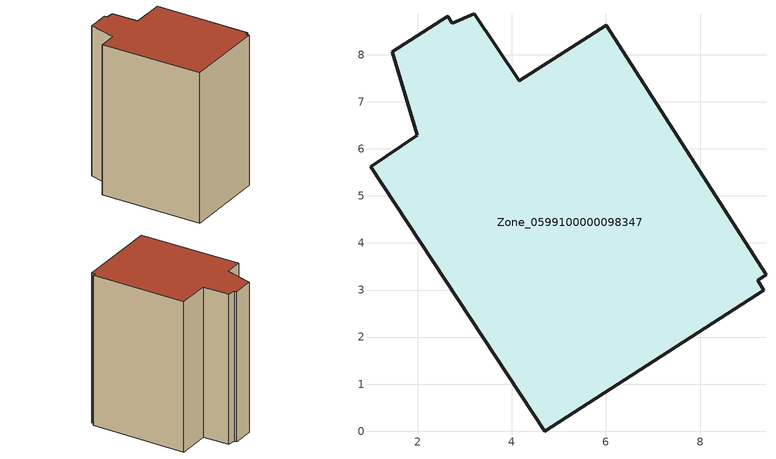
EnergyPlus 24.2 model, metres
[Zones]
Zone_0599100000098347
 floor ground (C_G): 4.16,7.44 6.01,8.63 9.4,3.33 9.23,3.21 9.36,2.99 4.7,0 1,5.62 1.99,6.29 1.46,8.07 2.64,8.81 2.74,8.66 3.2,8.87 z0
 wall outside (C_F): 6.01,8.63 4.16,7.44 3.2,8.87 2.74,8.66 2.64,8.81 1.46,8.07 1.99,6.29 1,5.62 4.7,0 9.36,2.99 9.23,3.21 9.4,3.33 6.01,8.63 z0:10.04
 roof outside (C_R): 1.99,6.29 1,5.62 4.7,0 9.36,2.99 9.23,3.21 9.4,3.33 6.01,8.63 4.16,7.44 3.2,8.87 2.74,8.66 2.64,8.81 1.46,8.07 z10.04
[BUILDING]
Pand.0599100000098347: North Axis=0; Terrain=City; Loads Convergence Tolerance Value=0.04; Temperature Convergence Tolerance Value=0.4; Solar Distribution=FullExterior; Maximum Number of Warmup Days=25; Minimum Number of Warmup Days=1
[Site:Location]
Rotterdam.The.Hague.AP_ZH_NLD Design_Conditions: Latitude=51.96; Longitude=4.45; Time Zone=1; Elevation=-4.5
[SITE:GROUNDTEMPERATURE:BUILDINGSURFACE]
18, 18, 18, 18, 18, 18, 18, 18, 18, 18, 18, 18
[MATERIAL] Thermal Absorptance=0.9; Solar Absorptance=0.7; Visible Absorptance=0.7
Name | Roughness | Thickness | Conductivity | Density | Specific Heat
G.TI.1946 | MediumSmooth | 0.15 | 1 | 540 | 1210
F.TI.1946 | Rough | 0.3 | 0.857143 | 1920 | 840
R.TI.1946 | MediumRough | 0.2 | 0.1 | 1500 | 1000
[CONSTRUCTION]
C_G: G.TI.1946
C_F: F.TI.1946
C_R: R.TI.1946
[ZONE]
Zone_0599100000098347: Type=1; Multiplier=1; Ceiling Height=Autocalculate; Volume=Autocalculate; Floor Area=autocalculate; Part of Total Floor Area=Yes
[ZONEINFILTRATION:DESIGNFLOWRATE]
Infil_Zone_0599100000098347: Zone or ZoneList or Space or SpaceList=Zone_0599100000098347; Schedule=AlwaysOn; Design Flow Rate Calculation Method=Flow/Area; Flow Rate per Floor Area=0.003; Constant Term Coefficient=1; Temperature Term Coefficient=0; Velocity Term Coefficient=0; Velocity Squared Term Coefficient=0
[HVACTEMPLATE:ZONE:IDEALLOADSAIRSYSTEM]
Zone_0599100000098347: Maximum Heating Supply Air Temperature=50; Minimum Cooling Supply Air Temperature=13; Maximum Heating Supply Air Humidity Ratio=0.0156; Minimum Cooling Supply Air Humidity Ratio=0.0077; Heating Limit=NoLimit; Cooling Limit=NoLimit; Dehumidification Control Type=ConstantSensibleHeatRatio; Cooling Sensible Heat Ratio=0.7; Dehumidification Setpoint=60; Humidification Control Type=None; Humidification Setpoint=30; Outdoor Air Method=None; Outdoor Air Flow Rate per Person=0.00944; Outdoor Air Flow Rate per Zone Floor Area=0; Outdoor Air Flow Rate per Zone=0; Demand Controlled Ventilation Type=None; Outdoor Air Economizer Type=NoEconomizer; Heat Recovery Type=None; Sensible Heat Recovery Effectiveness=0.7; Latent Heat Recovery Effectiveness=0.65
[ZONECONTROL:THERMOSTAT]
ThermostatControl_Zone_0599100000098347: Zone or ZoneList=Zone_0599100000098347; Control Type Schedule=DualSetpointControlType; Control 1=Thermostat_Zone_0599100000098347; Temperature Difference Between Cutout And Setpoint=0
[THERMOSTATSETPOINT:DUALSETPOINT]
Thermostat_Zone_0599100000098347: Heating Setpoint Temperature Schedule=HeatingSetpoint_Zone_0599100000098347; Cooling Setpoint Temperature Schedule=CoolingSetpoint_Zone_0599100000098347
[SCHEDULE:COMPACT]
HeatingSetpoint_Zone_0599100000098347: Through: 12/31, For: AllDays, Until: 24:00, 21
CoolingSetpoint_Zone_0599100000098347: Through: 12/31, For: AllDays, Until: 24:00, 24
DualSetpointControlType: Through: 12/31, For: AllDays, Until: 24:00, 4
AlwaysOn: Through: 12/31, For: AllDays, Until: 24:00, 1
